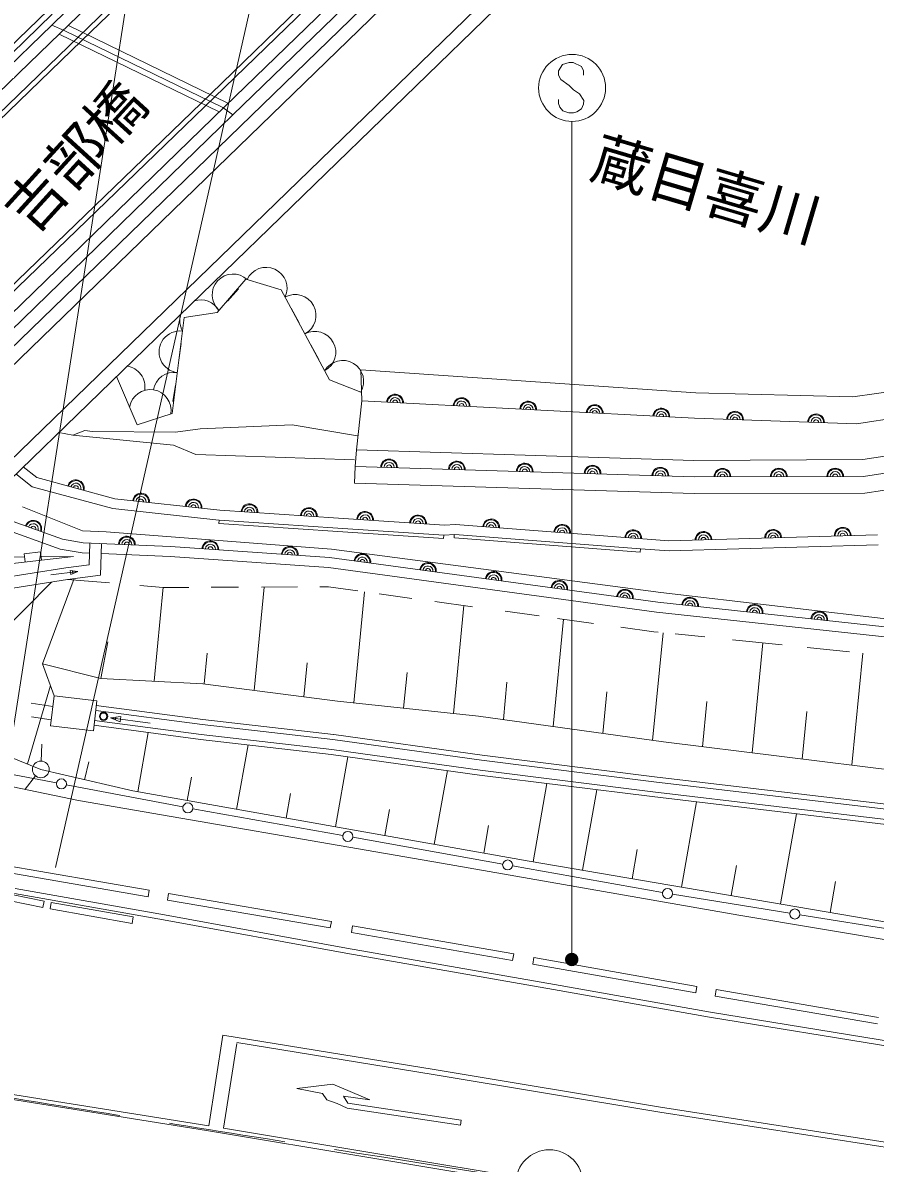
# Model space of a CAD drawing. Units: millimetres, scale not verified. Extents: x 40000 to 680000, y 20000 to 380000.
# Drawn here: x 353212 to 378688, y 273520 to 307602 of the extents above; entities that cross this region are included whole.
import ezdxf
from ezdxf.enums import TextEntityAlignment as Align

# ---------------------------------------------------------------- set-up
doc = ezdxf.new("R2010")
doc.units = ezdxf.units.MM
doc.header["$LTSCALE"] = 1000
doc.linetypes.add('CHAIN', pattern=[18.5, 12, -1.5, 3.5, -1.5])
for name, color, linetype, lineweight in [('M-BGD', 7, 'Continuous', 13), ('M-BMK', 2, 'CHAIN', 13), ('M-BMK-SRVR', 3, 'Continuous', 13), ('M-STR-HTXT', 7, 'Continuous', 13), ('M-STR-STRC', 7, 'Continuous', 13)]:
    doc.layers.add(name, color=color, linetype=linetype, lineweight=lineweight)
doc.styles.add('ＭＳ ゴシック', font='')
doc.styles.get('ＭＳ ゴシック').set_extended_font_data('MS Gothic')

# ---------------------------------------------------------------- blocks, each defined once
blk = doc.blocks.new('filled_dot')
at = {"color": 0, "linetype": 'Continuous', "lineweight": -2, "const_width": 1.25}
blk.add_lwpolyline([(-0.625, 0, 1), (0.625, 0, 1)], format="xyb", close=True, dxfattribs=at)

msp = doc.modelspace()

# ---------------------------------------------------------------- linework, layer by layer
at = {"layer": 'M-BGD'}
for p, q in [((354075, 307535), (364835, 317944)), ((354318, 307283), (365166, 317778)), ((354873, 307179), (365993, 317937)), ((354977, 307071), (366096, 317829)), ((370350, 316637), (358837, 305492)), ((370454, 316529), (358941, 305384)), ((349863, 291627), (374548, 315578)), ((350159, 291356), (374989, 315449)), ((359248, 305101), (369890, 315411)), ((370775, 315235), (348843, 293972)), ((349121, 293685), (371053, 314948)), ((359491, 304850), (370222, 315245)), ((353969, 307984), (343118, 297463)), ((354094, 307855), (343189, 297281)), ((343357, 297155), (354075, 307535)), ((354447, 307375), (354075, 307535)), ((354576, 307517), (359344, 305195)), ((343689, 296990), (354318, 307283)), ((344099, 296763), (354873, 307179)), ((354298, 307263), (359078, 304936)), ((354447, 307375), (359191, 305069)), ((344197, 296648), (354977, 307071)), ((358837, 305492), (348856, 295843)), ((358941, 305384), (348962, 295737)), ((348456, 294608), (359248, 305101)), ((359191, 305069), (359491, 304850)), ((348788, 294442), (359491, 304850)), ((359874, 299942), (359019, 298946)), ((360937, 299624), (359874, 299942)), ((359326, 299284), (359663, 299653)), ((362383, 296935), (360937, 299624)), ((359019, 298946), (358038, 298797)), ((361231, 299077), (361467, 298637)), ((358038, 298797), (357681, 295927)), ((393003, 298560), (378024, 296424)), ((357879, 297519), (357941, 298015)), ((361823, 297976), (362059, 297536)), ((393057, 297877), (378132, 295621)), ((373329, 296538), (363316, 297233)), ((363316, 297233), (363343, 296305)), ((356632, 295583), (356012, 297035)), ((363311, 296566), (362383, 296935)), ((357696, 296283), (357774, 296777)), ((378024, 296424), (373329, 296538)), ((393246, 296841), (378319, 294553)), ((363343, 296305), (363185, 294844)), ((373290, 295781), (363343, 296305)), ((378336, 294041), (393300, 296355)), ((393300, 296355), (378336, 294041)), ((357681, 295927), (356632, 295583)), ((378375, 293541), (393376, 295861)), ((358508, 295470), (361266, 295588)), ((361266, 295588), (363211, 295257)), ((378132, 295621), (373290, 295781)), ((354284, 295359), (354704, 295281)), ((354704, 295281), (355070, 295418)), ((354704, 295281), (357720, 294981)), ((355070, 295418), (355295, 295389)), ((355295, 295389), (357772, 295368)), ((357772, 295368), (358508, 295470)), ((357720, 294981), (358385, 294698)), ((363185, 294844), (363144, 294345)), ((373268, 294522), (363185, 294844)), ((358385, 294698), (363122, 294540)), ((378319, 294553), (373268, 294522)), ((353633, 294010), (353223, 294329)), ((363129, 293845), (363144, 294345)), ((363144, 294345), (373281, 294035)), ((373281, 294035), (363144, 294345)), ((353496, 293737), (353005, 294118)), ((355961, 293378), (353633, 294010)), ((363129, 293845), (373274, 293535)), ((373281, 294035), (378336, 294041)), ((378336, 294041), (373281, 294035)), ((355905, 293082), (353496, 293737)), ((373274, 293535), (378375, 293541)), ((353201, 293137), (355001, 292415)), ((359099, 293034), (355961, 293378)), ((354403, 292166), (352648, 292798)), ((359066, 292736), (355905, 293082)), ((362650, 292802), (359099, 293034)), ((365816, 292586), (362650, 292802)), ((354326, 291875), (352534, 292521)), ((359079, 292735), (359073, 292635)), ((362624, 292403), (359073, 292635)), ((362631, 292502), (359079, 292735)), ((365796, 292287), (362630, 292502)), ((366147, 292606), (365816, 292586)), ((372517, 292117), (366147, 292606)), ((355014, 292062), (354403, 292166)), ((355001, 292415), (355703, 292386)), ((355703, 292386), (362436, 291875)), ((365789, 292187), (362623, 292403)), ((365796, 292287), (365789, 292187)), ((365796, 292287), (366124, 292307)), ((366108, 292308), (366101, 292208)), ((371667, 291781), (366117, 292207)), ((371675, 291881), (366124, 292307)), ((378757, 292304), (372517, 292117)), ((353257, 291736), (353739, 291792)), ((353739, 291792), (353767, 291543)), ((354982, 291763), (354326, 291875)), ((355204, 291754), (354982, 291763)), ((357631, 291954), (355014, 292062)), ((355194, 291399), (355212, 292049)), ((355536, 291089), (355562, 292039)), ((357614, 291655), (355554, 291739)), ((362379, 291618), (357631, 291954)), ((362436, 291875), (372286, 290575)), ((371675, 291881), (371667, 291781)), ((371675, 291881), (372526, 291817)), ((378781, 292005), (372526, 291817)), ((354730, 291654), (349915, 291099)), ((353268, 291640), (350423, 291612)), ((353257, 291736), (353286, 291488)), ((354730, 291654), (353752, 291645)), ((354501, 291313), (355194, 291399)), ((362348, 291320), (357614, 291655)), ((372190, 290287), (362379, 291618)), ((350081, 290619), (354501, 291313)), ((354049, 291105), (354856, 291203)), ((354550, 290966), (355536, 291089)), ((354631, 291233), (354645, 291117)), ((354856, 291203), (354631, 291233)), ((354856, 291203), (354645, 291117)), ((354702, 291224), (354712, 291144)), ((372153, 289989), (362348, 291320)), ((350180, 290280), (354550, 290966)), ((350961, 287741), (354067, 290887)), ((353802, 288440), (354743, 290994)), ((355804, 290860), (354550, 290966)), ((357409, 290725), (356708, 290784)), ((357137, 287921), (357410, 290736)), ((358174, 290728), (357409, 290725)), ((359660, 290734), (358844, 290731)), ((360125, 287651), (360424, 290737)), ((361424, 290741), (360346, 290737)), ((362350, 290745), (362093, 290743)), ((363222, 290624), (362350, 290745)), ((363103, 287280), (363424, 290596)), ((364835, 290401), (363861, 290536)), ((372286, 290575), (381762, 289470)), ((366651, 290150), (365528, 290305)), ((366086, 286963), (366398, 290185)), ((381845, 289237), (372190, 290287)), ((368641, 289875), (367629, 290015)), ((369062, 286571), (369373, 289774)), ((370268, 289650), (369197, 289798)), ((381841, 288936), (372153, 289989)), ((372071, 289401), (371081, 289538)), ((372036, 286153), (372348, 289373)), ((372202, 289388), (372071, 289401)), ((355542, 288002), (355755, 289097)), ((373596, 289246), (372711, 289336)), ((375903, 289011), (374428, 289161)), ((375014, 285781), (375332, 289069)), ((358636, 287842), (358725, 288761)), ((377922, 288805), (376654, 288934)), ((377992, 285414), (378317, 288765)), ((355542, 288002), (353802, 288440)), ((354146, 287486), (353802, 288440)), ((361613, 287461), (361711, 288471)), ((358593, 287847), (355542, 288002)), ((364594, 287122), (364697, 288182)), ((354035, 287794), (353350, 285451)), ((362617, 287332), (358593, 287847)), ((367575, 286779), (367683, 287892)), ((354042, 286595), (354146, 287486)), ((354146, 287486), (355424, 287336)), ((355424, 287336), (355320, 286445)), ((366827, 286884), (362617, 287332)), ((370549, 286362), (370669, 287603)), ((373524, 285964), (373655, 287314)), ((353459, 287267), (354109, 287169)), ((355391, 287053), (358575, 286627)), ((355408, 287202), (358595, 286776)), ((376503, 285598), (376641, 287024)), ((353469, 286861), (354063, 286772)), ((355356, 286755), (358538, 286329)), ((355837, 286828), (356145, 286869)), ((355837, 286828), (356124, 286710)), ((357018, 286668), (355837, 286828)), ((355981, 286769), (355991, 286849)), ((356124, 286710), (356145, 286869)), ((358575, 286627), (362483, 286185)), ((358592, 286776), (362500, 286334)), ((372363, 286108), (366827, 286884)), ((355320, 286445), (354042, 286595)), ((355339, 286606), (358519, 286181)), ((356962, 286389), (356648, 284617)), ((358538, 286329), (362446, 285887)), ((362504, 286333), (366944, 285714)), ((353760, 285539), (353779, 286039)), ((358522, 286180), (362429, 285738)), ((359943, 286019), (359602, 284094)), ((362483, 286185), (366923, 285566)), ((381248, 285013), (372363, 286108)), ((353750, 285289), (352270, 285888)), ((362425, 285738), (366863, 285120)), ((362446, 285887), (366884, 285268)), ((362928, 285668), (362556, 283571)), ((366942, 285715), (372094, 285070)), ((354217, 284884), (350731, 285545)), ((356500, 284644), (353750, 285289)), ((355189, 285514), (355059, 284982)), ((366884, 285268), (372039, 284623)), ((366923, 285566), (372075, 284921)), ((353595, 285093), (353286, 284700)), ((358249, 285053), (358125, 284356)), ((365901, 285254), (365510, 283048)), ((366865, 285120), (372020, 284474)), ((372093, 285070), (381306, 283974)), ((354874, 284361), (352917, 284764)), ((357999, 284166), (354512, 284828)), ((368344, 282546), (356500, 284644)), ((368879, 284867), (368465, 282525)), ((370370, 284681), (369943, 282274)), ((372039, 284623), (381272, 283525)), ((372075, 284921), (381289, 283825)), ((365722, 282482), (354874, 284361)), ((361211, 284573), (361079, 283833)), ((372021, 284474), (381254, 283376)), ((373352, 284316), (372901, 281771)), ((362778, 283312), (358294, 284112)), ((364172, 284094), (364033, 283310)), ((376336, 283961), (375859, 281268)), ((367134, 283614), (366987, 282786)), ((367557, 282459), (363073, 283259)), ((371577, 282895), (371422, 282023)), ((351551, 282615), (356990, 281678)), ((377633, 280967), (368344, 282546)), ((356956, 281481), (351517, 282418)), ((374616, 280933), (365722, 282482)), ((372336, 281606), (367852, 282406)), ((374539, 282416), (374380, 281520)), ((377500, 281936), (377338, 281017)), ((353853, 281354), (352878, 281552)), ((357418, 280790), (352961, 281583)), ((357444, 280938), (352987, 281731)), ((356990, 281678), (356956, 281481)), ((357534, 281384), (357568, 281581)), ((357568, 281581), (362434, 280747)), ((376139, 280991), (372631, 281556)), ((352838, 281356), (353813, 281158)), ((353813, 281158), (353853, 281354)), ((354060, 281315), (354026, 281118)), ((356512, 280880), (354060, 281315)), ((362400, 280550), (357534, 281384)), ((354026, 281118), (356478, 280683)), ((356478, 280683), (356512, 280880)), ((362891, 279943), (357444, 280938)), ((382469, 279611), (374616, 280933)), ((379942, 280378), (376435, 280943)), ((380583, 280460), (377633, 280967)), ((362865, 279795), (357418, 280790)), ((362434, 280747), (362400, 280550)), ((363033, 280417), (363067, 280614)), ((363067, 280614), (367883, 279772)), ((367848, 279575), (363033, 280417)), ((369102, 278856), (362891, 279943)), ((369076, 278708), (362865, 279795)), ((367883, 279772), (367848, 279575)), ((368452, 279466), (368486, 279663)), ((368486, 279663), (373361, 278804)), ((373327, 278607), (368452, 279466)), ((373761, 278036), (369102, 278856)), ((373361, 278804), (373327, 278607)), ((373736, 277888), (369076, 278708)), ((373902, 278514), (373936, 278711)), ((378753, 277680), (373902, 278514)), ((373936, 278711), (378787, 277877)), ((379242, 276986), (373736, 277888)), ((379266, 277134), (373761, 278036)), ((358769, 274635), (359191, 277351)), ((359191, 277351), (365503, 276321)), ((359213, 274562), (359606, 277093)), ((359612, 277130), (365479, 276173)), ((365479, 276173), (372250, 275048)), ((365503, 276321), (372274, 275196)), ((358769, 274635), (351521, 275796)), ((361401, 275757), (362482, 275884)), ((361401, 275757), (362167, 275602)), ((362482, 275884), (363580, 275409)), ((358759, 274485), (351497, 275648)), ((362167, 275602), (362300, 275417)), ((362300, 275417), (362610, 275304)), ((363580, 275409), (362800, 275524)), ((362800, 275524), (362931, 275316)), ((362610, 275304), (362908, 275168)), ((362908, 275168), (366295, 274656)), ((362931, 275316), (366317, 274804)), ((372250, 275048), (381483, 273606)), ((372274, 275196), (381505, 273754)), ((366317, 274804), (366295, 274656)), ((368589, 272855), (358759, 274485)), ((368613, 273003), (359213, 274562))]:
    msp.add_line(p, q, dxfattribs=at)
for centre, radius in [((355626, 286874), 125), ((355626, 286874), 100), ((353750, 285289), 250), ((354365, 284856), 150), ((358146, 284138), 150), ((362925, 283285), 150), ((367704, 282433), 150), ((372483, 281580), 150), ((376287, 280967), 150)]:
    msp.add_circle(centre, radius, dxfattribs=at)
for centre, radius, start, end in [((360485, 299668), 625, 335.3591, 155.3591), ((359495, 299468), 625, 47.4743, 227.4743), ((358529, 298698), 625, 29.743, 107.7625), ((361349, 298857), 625, 298.2641, 118.2641), ((358529, 298698), 625, 159.2995, 209.743), ((357910, 297767), 625, 82.9229, 262.9229), ((361941, 297756), 625, 298.2641, 118.2641), ((356239, 296721), 625, 350.5455, 82.0372), ((362774, 296886), 625, 329.1937, 149.1937), ((357735, 296530), 625, 80.98, 170.5455), ((357020, 296015), 625, 350.5455, 170.5455), ((364338, 296252), 250, 356.985, 176.985), ((364338, 296252), 225, 356.985, 176.985), ((364338, 296252), 150, 356.985, 176.985), ((364338, 296252), 75, 356.985, 176.985), ((366327, 296148), 250, 356.985, 176.985), ((366327, 296148), 225, 356.985, 176.985), ((366327, 296148), 150, 356.985, 176.985), ((366327, 296148), 75, 356.985, 176.985), ((368317, 296043), 250, 356.985, 176.985), ((368317, 296043), 225, 356.985, 176.985), ((368317, 296043), 150, 356.985, 176.985), ((370306, 295938), 250, 356.985, 176.985), ((368317, 296043), 75, 356.985, 176.985), ((370306, 295938), 225, 356.985, 176.985), ((370306, 295938), 150, 356.985, 176.985), ((370306, 295938), 75, 356.985, 176.985), ((372295, 295833), 250, 356.985, 176.985), ((372295, 295833), 225, 356.985, 176.985), ((372295, 295833), 150, 356.985, 176.985), ((372295, 295833), 75, 356.985, 176.985), ((374500, 295741), 250, 358.1116, 178.1116), ((374500, 295741), 225, 358.1116, 178.1116), ((374500, 295741), 150, 358.1116, 178.1116), ((376921, 295661), 250, 358.1116, 178.1116), ((376921, 295661), 225, 358.1116, 178.1116), ((374500, 295741), 75, 358.1116, 178.1116), ((376921, 295661), 150, 358.1116, 178.1116), ((376921, 295661), 75, 358.1116, 178.1116), ((364158, 294314), 250, 358.2524, 178.2524), ((364158, 294314), 225, 358.2524, 178.2524), ((366185, 294252), 250, 358.2524, 178.2524), ((366185, 294252), 225, 358.2524, 178.2524), ((364158, 294314), 150, 358.2524, 178.2524), ((364158, 294314), 75, 358.2524, 178.2524), ((366185, 294252), 150, 358.2524, 178.2524), ((366185, 294252), 75, 358.2524, 178.2524), ((368213, 294190), 250, 358.2524, 178.2524), ((368213, 294190), 225, 358.2524, 178.2524), ((368213, 294190), 150, 358.2524, 178.2524), ((368213, 294190), 75, 358.2524, 178.2524), ((370240, 294128), 250, 358.2524, 178.2524), ((370240, 294128), 225, 358.2524, 178.2524), ((370240, 294128), 150, 358.2524, 178.2524), ((370240, 294128), 75, 358.2524, 178.2524), ((372267, 294066), 250, 358.2524, 178.2524), ((372267, 294066), 225, 358.2524, 178.2524), ((372267, 294066), 150, 358.2524, 178.2524), ((372267, 294066), 75, 358.2524, 178.2524), ((374123, 294036), 250, 0.0636, 180.0636), ((374123, 294036), 225, 0.0636, 180.0636), ((374123, 294036), 150, 0.0636, 180.0636), ((375808, 294038), 250, 0.0636, 180.0636), ((375808, 294038), 225, 0.0636, 180.0636), ((375808, 294038), 150, 0.0636, 180.0636), ((377494, 294040), 250, 0.0636, 180.0636), ((377494, 294040), 225, 0.0636, 180.0636), ((377494, 294040), 150, 0.0636, 180.0636), ((354797, 293694), 250, 344.7942, 164.7942), ((354797, 293694), 225, 344.7942, 164.7942), ((354797, 293694), 150, 344.7942, 164.7942), ((374123, 294036), 75, 0.0636, 180.0636), ((375808, 294038), 75, 0.0636, 180.0636), ((377494, 294040), 75, 0.0636, 180.0636), ((354797, 293694), 75, 344.7942, 164.7942), ((356745, 293292), 250, 353.7598, 173.7598), ((356745, 293292), 225, 353.7598, 173.7598), ((356745, 293292), 150, 353.7598, 173.7598), ((356745, 293292), 75, 353.7598, 173.7598), ((358314, 293120), 250, 353.7598, 173.7598), ((358314, 293120), 225, 353.7598, 173.7598), ((358314, 293120), 150, 353.7598, 173.7598), ((358314, 293120), 75, 353.7598, 173.7598), ((359987, 292976), 250, 356.2508, 176.2508), ((359987, 292976), 225, 356.2508, 176.2508), ((359987, 292976), 150, 356.2508, 176.2508), ((361762, 292860), 250, 356.2508, 176.2508), ((359987, 292976), 75, 356.2508, 176.2508), ((361762, 292860), 225, 356.2508, 176.2508), ((361762, 292860), 150, 356.2508, 176.2508), ((361762, 292860), 75, 356.2508, 176.2508), ((363442, 292748), 250, 356.1049, 176.1049), ((363442, 292748), 225, 356.1049, 176.1049), ((363442, 292748), 150, 356.1049, 176.1049), ((363442, 292748), 75, 356.1049, 176.1049), ((365025, 292640), 250, 356.1049, 176.1049), ((365025, 292640), 225, 356.1049, 176.1049), ((365025, 292640), 150, 356.1049, 176.1049), ((367209, 292524), 250, 355.6136, 175.6136), ((353525, 292482), 250, 340.1915, 160.1915), ((353525, 292482), 225, 340.1915, 160.1915), ((353525, 292482), 150, 340.1915, 160.1915), ((353525, 292482), 75, 340.1915, 160.1915), ((365025, 292640), 75, 356.1049, 176.1049), ((367209, 292524), 225, 355.6136, 175.6136), ((367209, 292524), 150, 355.6136, 175.6136), ((367209, 292524), 75, 355.6136, 175.6136), ((369332, 292361), 250, 355.6136, 175.6136), ((369332, 292361), 225, 355.6136, 175.6136), ((369332, 292361), 150, 355.6136, 175.6136), ((369332, 292361), 75, 355.6136, 175.6136), ((371455, 292198), 250, 355.6136, 175.6136), ((371455, 292198), 225, 355.6136, 175.6136), ((375637, 292210), 250, 1.7154, 181.7154), ((375637, 292210), 225, 1.7154, 181.7154), ((377717, 292273), 250, 1.7154, 181.7154), ((377717, 292273), 225, 1.7154, 181.7154), ((377717, 292273), 150, 1.7154, 181.7154), ((356322, 292008), 250, 357.6422, 177.6422), ((356322, 292008), 225, 357.6422, 177.6422), ((356322, 292008), 150, 357.6422, 177.6422), ((356322, 292008), 75, 357.6422, 177.6422), ((358818, 291870), 250, 355.9516, 175.9516), ((358818, 291870), 225, 355.9516, 175.9516), ((371455, 292198), 150, 355.6136, 175.6136), ((371455, 292198), 75, 355.6136, 175.6136), ((373557, 292148), 250, 1.7154, 181.7154), ((373557, 292148), 225, 1.7154, 181.7154), ((373557, 292148), 150, 1.7154, 181.7154), ((373557, 292148), 75, 1.7154, 181.7154), ((375637, 292210), 150, 1.7154, 181.7154), ((375637, 292210), 75, 1.7154, 181.7154), ((377717, 292273), 75, 1.7154, 181.7154), ((358818, 291870), 150, 355.9516, 175.9516), ((358818, 291870), 75, 355.9516, 175.9516), ((361192, 291702), 250, 355.9516, 175.9516), ((361192, 291702), 225, 355.9516, 175.9516), ((361192, 291702), 150, 355.9516, 175.9516), ((361192, 291702), 75, 355.9516, 175.9516), ((363360, 291485), 250, 352.2742, 172.2742), ((363360, 291485), 225, 352.2742, 172.2742), ((363360, 291485), 150, 352.2742, 172.2742), ((363360, 291485), 75, 352.2742, 172.2742), ((365322, 291219), 250, 352.2742, 172.2742), ((365322, 291219), 225, 352.2742, 172.2742), ((365322, 291219), 150, 352.2742, 172.2742), ((365322, 291219), 75, 352.2742, 172.2742), ((367284, 290953), 250, 352.2742, 172.2742), ((367284, 290953), 225, 352.2742, 172.2742), ((367284, 290953), 150, 352.2742, 172.2742), ((367284, 290953), 75, 352.2742, 172.2742), ((369247, 290686), 250, 352.2742, 172.2742), ((369247, 290686), 225, 352.2742, 172.2742), ((369247, 290686), 150, 352.2742, 172.2742), ((369247, 290686), 75, 352.2742, 172.2742), ((371209, 290420), 250, 352.2742, 172.2742), ((371209, 290420), 225, 352.2742, 172.2742), ((371209, 290420), 150, 352.2742, 172.2742), ((371209, 290420), 75, 352.2742, 172.2742), ((373155, 290182), 250, 353.7918, 173.7918), ((373155, 290182), 225, 353.7918, 173.7918), ((373155, 290182), 150, 353.7918, 173.7918), ((373155, 290182), 75, 353.7918, 173.7918), ((375086, 289972), 250, 353.7918, 173.7918), ((375086, 289972), 225, 353.7918, 173.7918), ((375086, 289972), 150, 353.7918, 173.7918), ((375086, 289972), 75, 353.7918, 173.7918), ((377017, 289762), 250, 353.7918, 173.7918), ((377017, 289762), 225, 353.7918, 173.7918), ((377017, 289762), 150, 353.7918, 173.7918), ((377017, 289762), 75, 353.7918, 173.7918)]:
    msp.add_arc(centre, radius, start, end, dxfattribs=at)
at = {"layer": 'M-BMK'}
msp.add_open_spline([(271196, 288537), (284733, 286612), (298270, 284688), (311761, 282473), (323245, 280588), (334696, 278493), (346175, 276573), (353430, 275359), (360696, 274216), (367962, 273072)], degree=3, knots=[0, 0, 0, 0, 1, 1, 1, 2, 2, 2, 3, 3, 3, 3], dxfattribs=at)
at = {"layer": 'M-BMK-SRVR'}
msp.add_circle((368950, 272920), 1000, dxfattribs=at)
at = {"layer": 'M-STR-HTXT'}
msp.add_line((359556, 329025), (351243, 275726), dxfattribs=at)
at = {"layer": 'M-STR-STRC'}
for p, q in [((354189, 282361), (363186, 322075)), ((369538, 306418), (369345, 306352)), ((369659, 306415), (369538, 306418)), ((369909, 306297), (369659, 306415)), ((369345, 306352), (369222, 306168)), ((369222, 306168), (369224, 306036)), ((369972, 306165), (369909, 306297)), ((369972, 306036), (369972, 306165)), ((369224, 306036), (369288, 305907)), ((369288, 305907), (369543, 305725)), ((369543, 305725), (369672, 305594)), ((369672, 305594), (369851, 305478)), ((369851, 305478), (369977, 305278)), ((369224, 305188), (369222, 305309)), ((369264, 305085), (369224, 305188)), ((369348, 304975), (369264, 305085)), ((369912, 305035), (369769, 304943)), ((369972, 305167), (369912, 305035)), ((369977, 305278), (369972, 305167)), ((369535, 304914), (369348, 304975)), ((369669, 304914), (369535, 304914)), ((369769, 304943), (369669, 304914)), ((369619, 279608), (369619, 304655))]:
    msp.add_line(p, q, dxfattribs=at)
msp.add_circle((369629, 305655), 1000, dxfattribs=at)

# ---------------------------------------------------------------- block references
at = {"layer": 'M-STR-STRC', "xscale": 160, "yscale": 160, "rotation": 90}
msp.add_blockref('filled_dot', (369619, 279608), dxfattribs=at)

# ---------------------------------------------------------------- texts
at = {"layer": 'M-STR-HTXT', "style": 'ＭＳ ゴシック'}
for s, rotation, p in [('吉部橋', 47.683, (353775, 300977)), ('蔵目喜川', 343.549, (369991, 302633))]:
    msp.add_text(s, height=1283, rotation=rotation, dxfattribs=at).set_placement(p, align=Align.BOTTOM_LEFT)

doc.saveas('drawing.dxf')
